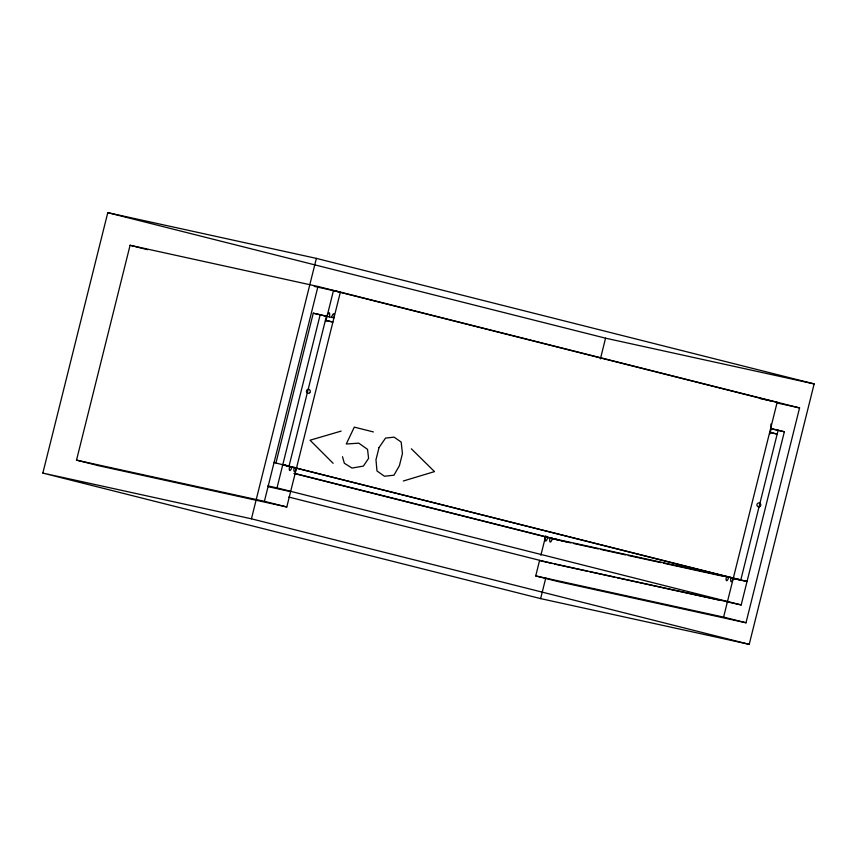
<?xml version="1.0" encoding="UTF-8"?>
<svg xmlns="http://www.w3.org/2000/svg" width="857" height="857" viewBox="0 0 857 857"><rect width="100%" height="100%" fill="white"/><g stroke="black" fill="none" stroke-linecap="round" stroke-linejoin="round"><path stroke-width="1.29" d="M42.85 473.085L107.778 212.665L316.372 258.385L814.15 383.915L749.222 644.335L540.628 598.615L42.85 473.085L251.433 518.817L749.222 644.335M314.273 286.399L340.368 292.119L286.795 506.969L98.919 465.78L76.519 460.134L130.082 245.284L317.968 286.474L799.57 407.911L745.997 622.771L558.121 581.582L535.721 575.925L539.589 560.403M251.433 518.817L316.372 258.385M76.519 460.134L264.395 501.324L317.968 286.474M275.943 462.941L313.276 313.201L320.186 314.712L326.399 316.276L289.066 466.026L282.167 464.515L292.226 467.044M267.866 485.898L277.004 487.89L320.186 314.712M325.746 321.557L333.459 290.609L770.261 400.755M540.885 555.218L545.727 535.807M540.628 598.615L545.802 577.886M600.393 358.912L605.567 338.183L814.15 383.915M535.721 575.925L723.597 617.115L777.17 402.265L760.202 398.548M769.95 433.846L771.236 428.682L784.359 431.757L741.187 604.946L726.832 601.796M778.145 430.193L740.802 579.932L733.903 578.421L740.127 579.996M403.326 481.002L434.499 471.607L411.349 448.8M341.15 431.103L310.052 440.219L333.127 463.294M777.385 403.047L799.57 407.911M326.399 316.276L313.276 313.201M325.992 320.561L332.902 322.071L325.435 320.186M784.359 431.757L771.236 428.682M770.261 432.581L777.17 434.103L769.704 432.217M273.715 462.459L747.025 581.507L732.671 578.357M282.178 464.762L296.533 467.911A4.028 1.178 -75.8 0 1 294.412 471.564A4.028 1.178 -75.8 0 1 294.23 467.408M552.926 538.753L559.825 540.264L294.422 473.332M560.457 540.606L563.06 541.174M565.674 541.753L570.891 542.888M573.494 543.467L598.293 548.898M600.896 549.466L625.685 554.908M628.299 555.475L660.918 562.631M663.522 563.199L722.237 576.075M268.445 486.744L290.63 491.607M539.546 560.564L727.432 601.753M554.608 564.045L587.227 571.191M589.83 571.769L614.63 577.2M617.233 577.768L720.308 600.371M107.778 212.665L605.567 338.183M130.082 245.284L147.5 249.676M373.384 431.939L354.305 427.129L346.271 444.001L358.794 443.165L367.535 449.357L368.596 458.356L363.368 466.112L351.991 468.051L344.332 463.23L342.5 456.727M296.115 468.029L730.175 577.479M561.067 540.574L566.048 541.828M294.005 473.46L559.15 540.317M277.004 487.89L741.187 604.946M288.798 497.06L552.004 563.424M264.395 501.324L286.795 506.969M723.597 617.115L745.997 622.771M547.762 537.371A4.028 1.178 -75.8 0 1 545.63 541.024A4.028 1.178 -75.8 0 1 545.459 536.868L733.335 578.057A4.028 1.178 -75.8 0 1 731.214 581.71A4.028 1.178 -75.8 0 1 731.042 577.554M552.358 538.378A4.028 1.178 -75.8 0 1 550.237 542.031A4.028 1.178 -75.8 0 1 550.055 537.875M728.739 577.05A4.028 1.178 -75.8 0 1 726.618 580.703A4.028 1.178 -75.8 0 1 726.436 576.536M291.937 466.904A4.028 1.178 -75.8 0 1 289.805 470.557A4.028 1.178 -75.8 0 1 289.634 466.39M329.334 316.897A4.028 1.178 -75.8 0 0 329.163 312.73A4.028 1.178 -75.8 0 0 327.031 316.394L333.941 317.904A4.028 1.178 -75.8 0 0 333.759 313.748A4.028 1.178 -75.8 0 0 331.638 317.401M770.829 424.086A4.028 1.178 -75.8 0 1 770.743 428.05M379.019 447.6L375.977 459.77L376.973 470.954L384.429 476.235L393.941 475.217L399.416 465.683L402.447 453.503L401.162 442.051L394.091 437.145L385.521 438.109L379.019 447.6M760.223 506.294A2.014 1.928 -77.6 0 0 759.334 502.952A2.014 1.928 -77.6 0 0 756.988 505.48A2.014 1.928 -77.6 0 0 760.223 506.294M309.731 392.699A2.014 1.928 -77.6 0 0 308.841 389.357A2.014 1.928 -77.6 0 0 306.495 391.874A2.014 1.928 -77.6 0 0 309.731 392.699"/></g></svg>
